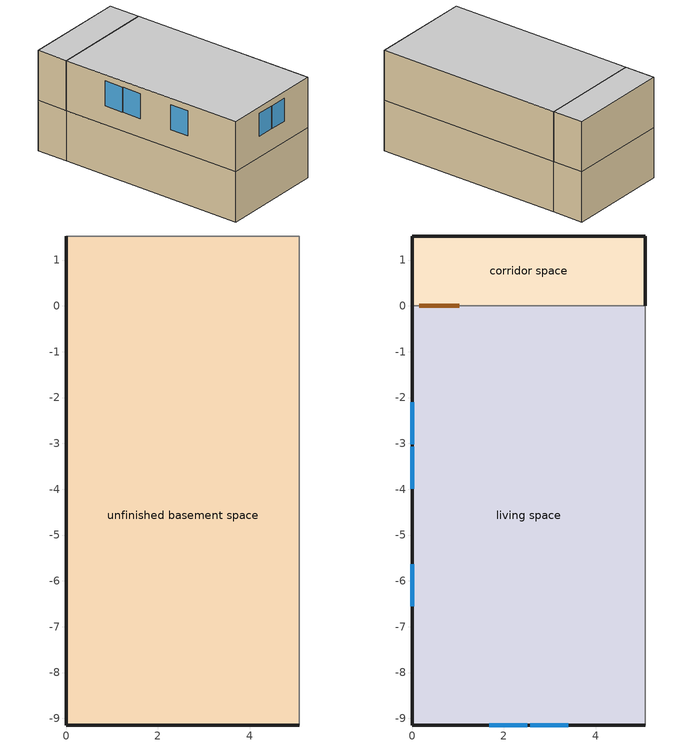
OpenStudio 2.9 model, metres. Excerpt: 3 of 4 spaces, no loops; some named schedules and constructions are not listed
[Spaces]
unfinished basement space
 floor foundation (FloorFndGrndUnfinB): 0,0 0,1.52 5.08,1.52 5.08,0 z-2.44
 floor foundation (FloorFndGrndUnfinB 1): 0,-9.14 0,0 5.08,0 5.08,-9.14 z-2.44
 wall foundation (WallFndGrndUnfinB): 0,1.52 0,0 z-2.44:0
 wall adiabatic (WallFndGrndUnfinB Reversed): 5.08,-9.14 5.08,0 5.08,1.52 0,1.52 z-2.44:0
 wall foundation (WallFndGrndUnfinB 1): 0,0 0,-9.14 5.08,-9.14 z-2.44:0
 ceiling adiabatic (SurfaceTypeRoofAdiabatic Reversed): 5.08,0 5.08,1.52 0,1.52 0,0 z0
living space
 floor to unfinished basement space (FloorUnfinBInsFin Reversed): 0,-9.14 0,0 5.08,0 5.08,-9.14 z0
 wall outside (WallExtInsFin): 0,0 0,-9.14 5.08,-9.14 z0:2.44
 wall adiabatic (WallIntFinUninsFin Reversed): 5.08,-9.14 5.08,0 0,0 z0:2.44
 window (WindowConstruction): 1.67,-9.14 2.51,-9.14 / 2.57,-9.14 3.41,-9.14 z1.02:2.13; 0,-2.1 0,-3.02 / 0,-3.08 0,-3.99 / 0,-5.64 0,-6.55 z0.91:2.13
 ceiling adiabatic (SurfaceTypeRoofAdiabatic Reversed): 5.08,-9.14 5.08,0 0,0 0,-9.14 z2.44
corridor space
 floor adiabatic (FloorUnfinUninsUnfin): 0,0 0,1.52 5.08,1.52 5.08,0 z0
 wall outside (WallExtUninsUnfin): 5.08,0 5.08,1.52 0,1.52 0,0 z0:2.44
 wall adiabatic (WallIntUnfinUninsUnfin Reversed): 0,0 5.08,0 z0:2.44
 door inside (UninsDoor): 0.15,0 1.02,0 z0:2.13
 ceiling adiabatic (SurfaceTypeRoofAdiabatic Reversed): 5.08,0 5.08,1.52 0,1.52 0,0 z2.44
[Construction]
FloorUnfinBInsFin: FloorIns, Plywood 0.75 in., Wood Floor, Floor Covering
[Schedule:Day]
res occupants schedule allday1; res occupants schedule allday2; res occupants schedule allday3; res occupants schedule allday4; res occupants schedule allday5; res occupants schedule allday6; res occupants schedule allday7; res occupants schedule allday8; res occupants schedule allday9; res occupants schedule allday10; res occupants schedule allday11; res occupants schedule allday12: 7, 0, 1, 8, 0, 0.88, 9, 0, 0.41, 16, 0, 0.24, 17, 0, 0.29, 18, 0, 0.55, 21, 0, 0.9, 24, 0, 1
Window shading schedule allday1; Window shading schedule allday2; Window shading schedule allday3; Window shading schedule allday4; Window shading schedule allday5; Window shading schedule allday9; Window shading schedule allday10; Window shading schedule allday11; Window shading schedule allday12; res shower schedule allday1; res shower schedule allday2; res shower schedule allday4; res bath schedule allday3; res bath schedule allday4; res bath schedule allday5; res bath schedule allday7; Schedule Day 9; Schedule Day 12; Schedule Day 13; Schedule Day 11; Schedule Day 16; res refrig schedule winter design; Schedule Day 17; res cw schedule allday1; res cw schedule allday4; res cw schedule allday5; res cw schedule allday6; res cw schedule allday7; Schedule Day 18; res cd electric schedule allday1; res cd electric schedule allday4; res cd electric schedule allday5; res cd electric schedule allday6; res cd electric schedule allday7; Schedule Day 19; res dw schedule allday1; res dw schedule allday2; res dw schedule allday4; res dw schedule allday5; res dw schedule allday6; res dw schedule allday7; Schedule Day 22; res range electric|false schedule winter design; Schedule Day 25; res lighting interior winter design; Schedule Day 30; res lighting exterior winter design; Schedule Day 33; res misc plug loads schedule winter design; Schedule Day 36; res extra refrig schedule winter design; Schedule Day 39; res freezer schedule winter design; Schedule Day 42; res pool heater electric schedule winter design; Schedule Day 49; res hot tub heater electric schedule winter design; Schedule Day 56; res well pump schedule winter design; Schedule Day 59; res gas fireplace schedule winter design; Schedule Day 62; res gas grill schedule winter design; Schedule Day 65; res gas lighting schedule winter design; res mv_1 dryer exhaust schedule allday1; res mv_1 dryer exhaust schedule allday4; res mv_1 dryer exhaust schedule allday5; res mv_1 dryer exhaust schedule allday6; res mv_1 dryer exhaust schedule allday7: 24, 0, 0
Window shading schedule allday6; Window shading schedule allday7; Window shading schedule allday8; res ceil fan schedule allday1; res ceil fan schedule allday2; res ceil fan schedule allday3; res ceil fan schedule allday4; res ceil fan schedule allday5; res ceil fan schedule allday6; res ceil fan schedule allday7; res ceil fan schedule allday8; res ceil fan schedule allday9; res ceil fan schedule allday10; res ceil fan schedule allday11; res ceil fan schedule allday12; res refrig schedule summer design; res range electric|false schedule summer design; res lighting interior summer design; res lighting exterior summer design; res misc plug loads schedule summer design; res extra refrig schedule summer design; res freezer schedule summer design; res pool heater electric schedule summer design; res hot tub heater electric schedule summer design; res well pump schedule summer design; res gas fireplace schedule summer design; res gas grill schedule summer design; res gas lighting schedule summer design: 24, 0, 1
res shower schedule allday3: 8, 20, 0, 8, 30, 0.131766, 8, 40, 0.065883, 8, 50, 0, 9, 0, 0.186407, 9, 10, 0.248543, 9, 20, 0.32268, 12, 0, 0, 12, 10, 0.236884, 12, 30, 0, 12, 40, 0.441954, 12, 50, 0.049106, 23, 20, 0, 23, 30, 0.0505266, 23, 40, 0.15158, 24, 0, 0
res shower schedule allday5: 5, 20, 0, 5, 30, 0.199755, 24, 0, 0
res shower schedule allday6: 11, 0, 0, 11, 10, 0.319863, 11, 20, 0.239897, 24, 0, 0
res shower schedule allday7: 8, 10, 0, 8, 20, 0.228656, 8, 30, 0.381093, 24, 0, 0
res sink schedule allday1: 1, 30, 0, 1, 40, 0.0476511, 6, 40, 0, 6, 50, 0.0337096, 8, 20, 0, 8, 30, 0.0003661, 9, 10, 0, 9, 20, 0.0311776, 9, 30, 0.0221782, 10, 40, 0, 10, 50, 0.0367602, 11, 0, 0, 11, 10, 0.0208054, 11, 20, 0, 11, 30, 0.0099756, 13, 30, 0, 13, 40, 0.0495424, 13, 50, 0.0564063, 14, 30, 0, 14, 40, 0.0657414, 16, 50, 0, 17, 0, 0.0061318, 17, 30, 0, 17, 40, 0.06144, 18, 20, 0, 18, 30, 0.0080537, 18, 50, 0, 19, 0, 0.0300488, 19, 20, 0, 19, 30, 6.1e-005, 22, 20, 0, 22, 30, 0.0366992, 24, 0, 0
res sink schedule allday2: 5, 10, 0, 5, 20, 0.0318793, 7, 20, 0, 7, 30, 0.0044844, 11, 20, 0, 11, 30, 0.0748627, 12, 50, 0, 13, 0, 0.0246797, 13, 10, 0.125015, 13, 20, 0.0510372, 13, 30, 0.0208664, 13, 40, 0.0005796, 14, 0, 0, 14, 10, 0.0003661, 16, 0, 0, 16, 10, 0.0012813, 19, 0, 0, 19, 10, 0.132825, 20, 10, 0, 20, 20, 0.0290116, 20, 30, 0.0003356, 20, 40, 0.0230933, 23, 10, 0, 23, 20, 0.0272727, 24, 0, 0
res sink schedule allday3: 5, 0, 0, 5, 10, 0.0006101, 6, 30, 0, 6, 40, 0.0226053, 7, 50, 0, 8, 0, 0.0465527, 9, 30, 0, 9, 40, 0.0046065, 9, 50, 0.0858754, 10, 0, 0.0003966, 11, 0, 0, 11, 10, 0.0032642, 11, 50, 0, 12, 0, 0.0367602, 12, 10, 0.0551251, 12, 20, 0.0352654, 12, 30, 0.0314216, 13, 30, 0, 13, 40, 0.0048505, 15, 20, 0, 15, 30, 0.0003356, 17, 20, 0, 17, 30, 0.0002746, 18, 0, 0, 18, 10, 0.219524, 18, 20, 0.183923, 18, 30, 0.0320012, 18, 40, 0.0183343, 18, 50, 0.0424649, 19, 20, 0, 19, 40, 0.0531727, 20, 30, 0, 20, 40, 0.0738866, 21, 10, 0, 21, 20, 0.0282794, 21, 30, 0.0004271, 21, 40, 0.0210494, 21, 50, 0.0057047, 22, 50, 0, 23, 0, 0.0345638, 23, 10, 0.0345943, 24, 0, 0
res sink schedule allday4: 6, 50, 0, 7, 0, 0.0179378, 7, 10, 0.0665955, 7, 30, 0, 7, 40, 0.0016168, 9, 40, 0, 9, 50, 0.0136058, 10, 40, 0, 10, 50, 0.0422514, 11, 30, 0, 11, 40, 0.0221171, 12, 0, 0, 12, 10, 0.0117145, 12, 50, 0, 13, 0, 0.0374314, 17, 0, 0, 17, 10, 0.0005186, 19, 50, 0, 20, 0, 0.0005186, 20, 40, 0, 20, 50, 0.0699207, 21, 0, 0.12108, 21, 50, 0, 22, 0, 0.0106772, 24, 0, 0
res sink schedule allday5: 1, 50, 0, 2, 0, 9.15e-05, 2, 10, 0.0373093, 6, 40, 0, 6, 50, 0.0335876, 7, 0, 0.016748, 7, 20, 0, 7, 30, 0.0231544, 7, 40, 0, 7, 50, 0.019036, 8, 0, 0.0181513, 8, 20, 0, 8, 30, 0.0018914, 9, 30, 0, 9, 40, 0.0372178, 10, 50, 0, 11, 0, 0.0164429, 11, 10, 0.251251, 12, 50, 0, 13, 0, 0.0066199, 18, 10, 0, 18, 20, 0.0514643, 18, 30, 0, 18, 40, 0.0169005, 19, 20, 0, 19, 30, 0.004759, 20, 10, 0, 20, 20, 0.110159, 20, 30, 0.0104942, 20, 40, 0.0083282, 21, 50, 0, 22, 0, 0.0130262, 22, 40, 0, 22, 50, 0.0569859, 24, 0, 0
res sink schedule allday6: 0, 50, 0, 1, 0, 0.0822758, 3, 30, 0, 3, 40, 0.0518914, 6, 40, 0, 6, 50, 0.0120195, 7, 0, 0, 7, 10, 0.14942, 7, 50, 0, 8, 0, 0.0208664, 8, 30, 0, 8, 40, 0.0147346, 9, 20, 0, 9, 30, 0.023795, 10, 0, 0, 10, 10, 0.0460952, 10, 30, 0, 10, 40, 0.0009152, 11, 40, 0, 11, 50, 0.0084808, 12, 0, 0.291, 12, 10, 0.0250763, 12, 20, 0.112508, 13, 30, 0, 13, 40, 0.0155278, 14, 20, 0, 14, 30, 0.0018914, 18, 10, 0, 18, 20, 0.0852653, 19, 10, 0, 19, 20, 0.0352349, 19, 30, 0.0033862, 20, 30, 0, 20, 40, 0.0339231, 20, 50, 0.0015253, 21, 10, 0, 21, 20, 0.0232764, 21, 30, 0.0034472, 22, 0, 0, 22, 10, 0.0009152, 22, 20, 0, 22, 30, 0.0194936, 24, 0, 0
res sink schedule allday7: 0, 30, 0, 0, 40, 0.0030506, 5, 50, 0, 6, 0, 0.0009762, 7, 0, 0, 7, 10, 0.0840757, 7, 20, 0.0305065, 9, 10, 0, 9, 20, 0.0085723, 9, 30, 0.0056437, 10, 10, 0, 10, 20, 0.0032032, 10, 40, 0, 10, 50, 0.0055827, 11, 0, 0.0295302, 11, 10, 0.0412142, 11, 50, 0, 12, 0, 0.0284625, 12, 40, 0, 12, 50, 0.18676, 13, 10, 0, 13, 20, 0.0088774, 14, 10, 0, 14, 20, 0.0070164, 14, 30, 0.11449, 15, 30, 0, 15, 40, 0.0032032, 16, 0, 0, 16, 10, 0.0102501, 16, 20, 0.0395058, 16, 30, 0, 16, 40, 0.0418853, 17, 10, 0, 17, 20, 0.011684, 17, 50, 0, 18, 0, 0.0469799, 18, 20, 0, 18, 30, 0.121995, 18, 40, 0, 18, 50, 0.0011897, 19, 30, 0, 19, 40, 0.0780658, 20, 10, 0, 20, 20, 0.236943, 20, 30, 0.0702868, 24, 0, 0
res bath schedule allday1: 7, 10, 0, 7, 20, 0.263792, 24, 0, 0
res bath schedule allday2: 12, 40, 0, 12, 50, 0.266657, 16, 0, 0, 16, 10, 0.428611, 24, 0, 0
res bath schedule allday6: 10, 50, 0, 11, 10, 0.0907815, 24, 0, 0
res hot water distribution schedule allday1; res hot water distribution schedule allday2; res hot water distribution schedule allday3; res hot water distribution schedule allday4; res hot water distribution schedule allday5; res hot water distribution schedule allday6; res hot water distribution schedule allday7; res hot water distribution schedule allday8; res hot water distribution schedule allday9; res hot water distribution schedule allday10; res hot water distribution schedule allday11; res hot water distribution schedule allday12: 1, 0, 0.078424, 2, 0, 0.0392749, 4, 0, 0.00981873, 5, 0, 0.0392749, 6, 0, 0.274547, 7, 0, 0.941213, 8, 0, 1, 9, 0, 0.960725, 10, 0, 0.843152, 11, 0, 0.764728, 12, 0, 0.60788, 13, 0, 0.529456, 15, 0, 0.470544, 16, 0, 0.411757, 17, 0, 0.548968, 18, 0, 0.725453, 19, 0, 0.86279, 20, 0, 0.823515, 21, 0, 0.745091, 22, 0, 0.60788, 23, 0, 0.529456, 24, 0, 0.294058
res heating setpoint allday1; res heating setpoint allday2; res heating setpoint allday3; res heating setpoint allday4; res heating setpoint allday5; res heating setpoint allday6; res heating setpoint allday7; res heating setpoint allday8; res heating setpoint allday9; res heating setpoint allday10; res heating setpoint allday11; res heating setpoint allday12: 24, 0, 18.3333
res heating setpoint winter design; res cooling setpoint winter design: 24, 0, 21.1111
res heating setpoint summer design; res cooling setpoint summer design: 24, 0, 23.8889
res cooling setpoint allday1; res cooling setpoint allday2; res cooling setpoint allday3; res cooling setpoint allday4; res cooling setpoint allday5; res cooling setpoint allday6; res cooling setpoint allday7; res cooling setpoint allday8; res cooling setpoint allday9; res cooling setpoint allday10; res cooling setpoint allday11; res cooling setpoint allday12: 1, 0, 22.2222, 2, 0, 22.2222, 3, 0, 22.2222, 4, 0, 22.2222, 5, 0, 22.2222, 6, 0, 22.2222, 7, 0, 22.2222, 8, 0, 22.2222, 9, 0, 22.2222, 10, 0, 22.2222, 11, 0, 22.2222, 12, 0, 22.2222, 13, 0, 22.2222, 14, 0, 22.2222, 15, 0, 22.2222, 16, 0, 22.2222, 17, 0, 22.2222, 18, 0, 22.2222, 19, 0, 22.2222, 20, 0, 22.2222, 21, 0, 22.2222, 22, 0, 22.2222, 23, 0, 22.2222, 24, 0, 22.2222
res ceil fan benchmark|living space schedule allday1; res ceil fan benchmark|living space schedule allday12; res misc plug loads schedule allday1; res misc plug loads schedule allday12: 1, 0, 0.559347, 3, 0, 0.517396, 4, 0, 0.503412, 5, 0, 0.461461, 6, 0, 0.503412, 7, 0, 0.601298, 8, 0, 0.657232, 9, 0, 0.475445, 10, 0, 0.321624, 11, 0, 0.335608, 12, 0, 0.349592, 13, 0, 0.335608, 14, 0, 0.391543, 15, 0, 0.433494, 16, 0, 0.447477, 17, 0, 0.545363, 18, 0, 0.741134, 19, 0, 0.880971, 20, 0, 0.936905, 21, 0, 0.99284, 22, 0, 0.964873, 23, 0, 0.825036, 24, 0, 0.699183
res ceil fan benchmark|living space schedule allday2; res misc plug loads schedule allday2: 1, 0, 0.56338, 3, 0, 0.521127, 4, 0, 0.507042, 5, 0, 0.464789, 6, 0, 0.507042, 7, 0, 0.605634, 8, 0, 0.661972, 9, 0, 0.478873, 10, 0, 0.323944, 11, 0, 0.338028, 12, 0, 0.352113, 13, 0, 0.338028, 14, 0, 0.394366, 15, 0, 0.43662, 16, 0, 0.450704, 17, 0, 0.549296, 18, 0, 0.746479, 19, 0, 0.887324, 20, 0, 0.943662, 21, 0, 1, 22, 0, 0.971831, 23, 0, 0.830986, 24, 0, 0.704225
res ceil fan benchmark|living space schedule allday3; res ceil fan benchmark|living space schedule allday5; res misc plug loads schedule allday3; res misc plug loads schedule allday5: 1, 0, 0.445057, 3, 0, 0.411678, 4, 0, 0.400551, 5, 0, 0.367172, 6, 0, 0.400551, 7, 0, 0.478436, 8, 0, 0.522942, 9, 0, 0.378298, 10, 0, 0.255908, 11, 0, 0.267034, 12, 0, 0.278161, 13, 0, 0.267034, 14, 0, 0.31154, 15, 0, 0.344919, 16, 0, 0.356046, 17, 0, 0.433931, 18, 0, 0.5897, 19, 0, 0.700965, 20, 0, 0.74547, 21, 0, 0.789976, 22, 0, 0.767723, 23, 0, 0.656459, 24, 0, 0.556321
res ceil fan benchmark|living space schedule allday4; res misc plug loads schedule allday4: 1, 0, 0.443264, 3, 0, 0.410019, 4, 0, 0.398938, 5, 0, 0.365693, 6, 0, 0.398938, 7, 0, 0.476509, 8, 0, 0.520835, 9, 0, 0.376775, 10, 0, 0.254877, 11, 0, 0.265959, 12, 0, 0.27704, 13, 0, 0.265959, 14, 0, 0.310285, 15, 0, 0.34353, 16, 0, 0.354611, 17, 0, 0.432183, 18, 0, 0.587325, 19, 0, 0.698141, 20, 0, 0.742468, 21, 0, 0.786794, 22, 0, 0.764631, 23, 0, 0.653815, 24, 0, 0.55408
res ceil fan benchmark|living space schedule allday6; res ceil fan benchmark|living space schedule allday9; res misc plug loads schedule allday6; res misc plug loads schedule allday9: 1, 0, 0.370657, 3, 0, 0.342857, 4, 0, 0.333591, 5, 0, 0.305792, 6, 0, 0.333591, 7, 0, 0.398456, 8, 0, 0.435522, 9, 0, 0.315058, 10, 0, 0.213128, 11, 0, 0.222394, 12, 0, 0.23166, 13, 0, 0.222394, 14, 0, 0.25946, 15, 0, 0.287259, 16, 0, 0.296525, 17, 0, 0.36139, 18, 0, 0.49112, 19, 0, 0.583784, 20, 0, 0.62085, 21, 0, 0.657916, 22, 0, 0.639383, 23, 0, 0.546719, 24, 0, 0.463321
res ceil fan benchmark|living space schedule allday7; res ceil fan benchmark|living space schedule allday8; res misc plug loads schedule allday7; res misc plug loads schedule allday8: 1, 0, 0.367968, 3, 0, 0.34037, 4, 0, 0.331171, 5, 0, 0.303573, 6, 0, 0.331171, 7, 0, 0.395565, 8, 0, 0.432362, 9, 0, 0.312772, 10, 0, 0.211581, 11, 0, 0.220781, 12, 0, 0.22998, 13, 0, 0.220781, 14, 0, 0.257577, 15, 0, 0.285175, 16, 0, 0.294374, 17, 0, 0.358768, 18, 0, 0.487557, 19, 0, 0.579549, 20, 0, 0.616346, 21, 0, 0.653142, 22, 0, 0.634744, 23, 0, 0.542752, 24, 0, 0.459959
res ceil fan benchmark|living space schedule allday10; res misc plug loads schedule allday10: 1, 0, 0.443712, 3, 0, 0.410434, 4, 0, 0.399341, 5, 0, 0.366063, 6, 0, 0.399341, 7, 0, 0.476991, 8, 0, 0.521362, 9, 0, 0.377156, 10, 0, 0.255135, 11, 0, 0.266227, 12, 0, 0.27732, 13, 0, 0.266227, 14, 0, 0.310599, 15, 0, 0.343877, 16, 0, 0.35497, 17, 0, 0.43262, 18, 0, 0.587919, 19, 0, 0.698847, 20, 0, 0.743218, 21, 0, 0.787589, 22, 0, 0.765404, 23, 0, 0.654476, 24, 0, 0.55464
res ceil fan benchmark|living space schedule allday11; res misc plug loads schedule allday11: 1, 0, 0.442368, 3, 0, 0.40919, 4, 0, 0.398131, 5, 0, 0.364953, 6, 0, 0.398131, 7, 0, 0.475545, 8, 0, 0.519782, 9, 0, 0.376013, 10, 0, 0.254361, 11, 0, 0.265421, 12, 0, 0.27648, 13, 0, 0.265421, 14, 0, 0.309657, 15, 0, 0.342835, 16, 0, 0.353894, 17, 0, 0.431309, 18, 0, 0.586137, 19, 0, 0.696729, 20, 0, 0.740966, 21, 0, 0.785203, 22, 0, 0.763084, 23, 0, 0.652493, 24, 0, 0.55296
res refrig schedule allday1; res refrig schedule allday12; res extra refrig schedule allday1; res extra refrig schedule allday12; res freezer schedule allday1; res freezer schedule allday12: 1, 0, 0.610949, 2, 0, 0.595675, 3, 0, 0.580401, 4, 0, 0.565128, 6, 0, 0.549854, 7, 0, 0.580401, 8, 0, 0.610949, 10, 0, 0.626223, 12, 0, 0.610949, 15, 0, 0.641496, 16, 0, 0.626223, 17, 0, 0.672044, 18, 0, 0.733139, 19, 0, 0.763686, 20, 0, 0.733139, 21, 0, 0.717865, 22, 0, 0.702591, 23, 0, 0.672044, 24, 0, 0.626223
res refrig schedule allday2; res extra refrig schedule allday2; res freezer schedule allday2: 1, 0, 0.609489, 2, 0, 0.594252, 3, 0, 0.579015, 4, 0, 0.563777, 6, 0, 0.54854, 7, 0, 0.579015, 8, 0, 0.609489, 10, 0, 0.624726, 12, 0, 0.609489, 15, 0, 0.639964, 16, 0, 0.624726, 17, 0, 0.670438, 18, 0, 0.731387, 19, 0, 0.761861, 20, 0, 0.731387, 21, 0, 0.71615, 22, 0, 0.700912, 23, 0, 0.670438, 24, 0, 0.624726
res refrig schedule allday3; res refrig schedule allday4; res refrig schedule allday5; res extra refrig schedule allday3; res extra refrig schedule allday4; res extra refrig schedule allday5; res freezer schedule allday3; res freezer schedule allday4; res freezer schedule allday5: 1, 0, 0.791241, 2, 0, 0.77146, 3, 0, 0.751679, 4, 0, 0.731898, 6, 0, 0.712117, 7, 0, 0.751679, 8, 0, 0.791241, 10, 0, 0.811022, 12, 0, 0.791241, 15, 0, 0.830803, 16, 0, 0.811022, 17, 0, 0.870365, 18, 0, 0.949489, 19, 0, 0.989051, 20, 0, 0.949489, 21, 0, 0.929708, 22, 0, 0.909927, 23, 0, 0.870365, 24, 0, 0.811022
res refrig schedule allday6; res refrig schedule allday7; res refrig schedule allday8; res refrig schedule allday9; res extra refrig schedule allday6; res extra refrig schedule allday7; res extra refrig schedule allday8; res extra refrig schedule allday9; res freezer schedule allday6; res freezer schedule allday7; res freezer schedule allday8; res freezer schedule allday9: 1, 0, 0.8, 2, 0, 0.78, 3, 0, 0.76, 4, 0, 0.74, 6, 0, 0.72, 7, 0, 0.76, 8, 0, 0.8, 10, 0, 0.82, 12, 0, 0.8, 15, 0, 0.84, 16, 0, 0.82, 17, 0, 0.88, 18, 0, 0.96, 19, 0, 1, 20, 0, 0.96, 21, 0, 0.94, 22, 0, 0.92, 23, 0, 0.88, 24, 0, 0.82
res refrig schedule allday10; res extra refrig schedule allday10; res freezer schedule allday10: 1, 0, 0.679562, 2, 0, 0.662573, 3, 0, 0.645584, 4, 0, 0.628595, 6, 0, 0.611606, 7, 0, 0.645584, 8, 0, 0.679562, 10, 0, 0.696551, 12, 0, 0.679562, 15, 0, 0.71354, 16, 0, 0.696551, 17, 0, 0.747518, 18, 0, 0.815474, 19, 0, 0.849453, 20, 0, 0.815474, 21, 0, 0.798485, 22, 0, 0.781496, 23, 0, 0.747518, 24, 0, 0.696551
res refrig schedule allday11; res extra refrig schedule allday11; res freezer schedule allday11: 1, 0, 0.675182, 2, 0, 0.658303, 3, 0, 0.641423, 4, 0, 0.624544, 6, 0, 0.607664, 7, 0, 0.641423, 8, 0, 0.675182, 10, 0, 0.692062, 12, 0, 0.675182, 15, 0, 0.708942, 16, 0, 0.692062, 17, 0, 0.742701, 18, 0, 0.810219, 19, 0, 0.843978, 20, 0, 0.810219, 21, 0, 0.793339, 22, 0, 0.77646, 23, 0, 0.742701, 24, 0, 0.692062
res cw schedule allday2: 12, 20, 0, 12, 30, 0.0107739, 24, 0, 0
res cw schedule allday3: 7, 0, 0, 7, 10, 0.046191, 7, 20, 0.0645226, 11, 0, 0, 11, 10, 0.0014271, 12, 0, 0, 12, 10, 0.0816281, 13, 10, 0, 13, 20, 0.099397, 18, 0, 0, 18, 10, 0.0846633, 24, 0, 0
res cd electric schedule allday2: 13, 20, 0, 13, 30, 0.0107739, 24, 0, 0
res cd electric schedule allday3: 8, 0, 0, 8, 10, 0.046191, 8, 20, 0.0645226, 12, 0, 0, 12, 10, 0.0014271, 13, 0, 0, 13, 10, 0.0816281, 14, 10, 0, 14, 20, 0.099397, 19, 0, 0, 19, 10, 0.0846633, 24, 0, 0
res dw schedule allday3: 6, 30, 0, 6, 40, 0.120115, 6, 50, 0.0652033, 7, 0, 0.0624325, 7, 10, 0, 7, 20, 0.0580425, 24, 0, 0
res range electric|false schedule allday1; res range electric|false schedule allday2; res range electric|false schedule allday12: 2, 0, 0.0466667, 4, 0, 0.0266667, 5, 0, 0.0466667, 6, 0, 0.0733333, 7, 0, 0.166667, 8, 0, 0.28, 9, 0, 0.306667, 10, 0, 0.32, 11, 0, 0.28, 12, 0, 0.333333, 13, 0, 0.38, 14, 0, 0.306667, 15, 0, 0.38, 16, 0, 0.293333, 17, 0, 0.613333, 18, 0, 1, 19, 0, 0.78, 20, 0, 0.4, 21, 0, 0.233333, 22, 0, 0.166667, 23, 0, 0.106667, 24, 0, 0.0733333
res range electric|false schedule allday3; res range electric|false schedule allday5: 2, 0, 0.0421574, 4, 0, 0.0240899, 5, 0, 0.0421574, 6, 0, 0.0662473, 7, 0, 0.150562, 8, 0, 0.252944, 9, 0, 0.277034, 10, 0, 0.289079, 11, 0, 0.252944, 12, 0, 0.301124, 13, 0, 0.343282, 14, 0, 0.277034, 15, 0, 0.343282, 16, 0, 0.264989, 17, 0, 0.554069, 18, 0, 0.903373, 19, 0, 0.704631, 20, 0, 0.361349, 21, 0, 0.210787, 22, 0, 0.150562, 23, 0, 0.0963598, 24, 0, 0.0662473
res range electric|false schedule allday4: 2, 0, 0.0419872, 4, 0, 0.0239927, 5, 0, 0.0419872, 6, 0, 0.0659799, 7, 0, 0.149954, 8, 0, 0.251923, 9, 0, 0.275916, 10, 0, 0.287912, 11, 0, 0.251923, 12, 0, 0.299909, 13, 0, 0.341896, 14, 0, 0.275916, 15, 0, 0.341896, 16, 0, 0.26392, 17, 0, 0.551832, 18, 0, 0.899727, 19, 0, 0.701787, 20, 0, 0.359891, 21, 0, 0.209936, 22, 0, 0.149954, 23, 0, 0.0959708, 24, 0, 0.0659799
res range electric|false schedule allday6; res range electric|false schedule allday9: 2, 0, 0.0378608, 4, 0, 0.0216348, 5, 0, 0.0378608, 6, 0, 0.0594956, 7, 0, 0.135217, 8, 0, 0.227165, 9, 0, 0.2488, 10, 0, 0.259617, 11, 0, 0.227165, 12, 0, 0.270435, 13, 0, 0.308295, 14, 0, 0.2488, 15, 0, 0.308295, 16, 0, 0.237982, 17, 0, 0.4976, 18, 0, 0.811304, 19, 0, 0.632817, 20, 0, 0.324521, 21, 0, 0.189304, 22, 0, 0.135217, 23, 0, 0.086539, 24, 0, 0.0594956
res range electric|false schedule allday7; res range electric|false schedule allday8: 2, 0, 0.0381161, 4, 0, 0.0217806, 5, 0, 0.0381161, 6, 0, 0.0598967, 7, 0, 0.136129, 8, 0, 0.228696, 9, 0, 0.250477, 10, 0, 0.261367, 11, 0, 0.228696, 12, 0, 0.272258, 13, 0, 0.310374, 14, 0, 0.250477, 15, 0, 0.310374, 16, 0, 0.239587, 17, 0, 0.500954, 18, 0, 0.816773, 19, 0, 0.637083, 20, 0, 0.326709, 21, 0, 0.19058, 22, 0, 0.136129, 23, 0, 0.0871225, 24, 0, 0.0598967
res range electric|false schedule allday10; res range electric|false schedule allday11: 2, 0, 0.0461562, 4, 0, 0.026375, 5, 0, 0.0461562, 6, 0, 0.0725311, 7, 0, 0.164844, 8, 0, 0.276937, 9, 0, 0.303312, 10, 0, 0.3165, 11, 0, 0.276937, 12, 0, 0.329687, 13, 0, 0.375843, 14, 0, 0.303312, 15, 0, 0.375843, 16, 0, 0.290125, 17, 0, 0.606624, 18, 0, 0.989061, 19, 0, 0.771468, 20, 0, 0.395624, 21, 0, 0.230781, 22, 0, 0.164844, 23, 0, 0.1055, 24, 0, 0.0725311
res lighting interior allday1; res lighting exterior allday1: 1, 0, 0.123492, 2, 0, 0.0740949, 4, 0, 0.0493966, 5, 0, 0.0549179, 6, 0, 0.150688, 7, 0, 0.353775, 8, 0, 0.447693, 9, 0, 0.475771, 10, 0, 0.48906, 11, 0, 0.475763, 12, 0, 0.45734, 13, 0, 0.444042, 14, 0, 0.44013, 15, 0, 0.45042, 16, 0, 0.506727, 17, 0, 0.639918, 18, 0, 0.845641, 19, 0, 0.998398, 20, 0, 0.96173, 21, 0, 0.770836, 22, 0, 0.582276, 23, 0, 0.509461, 24, 0, 0.248703
res lighting interior allday2; res lighting exterior allday2: 1, 0, 0.123492, 2, 0, 0.0740949, 4, 0, 0.0493966, 5, 0, 0.0546354, 6, 0, 0.14928, 7, 0, 0.350468, 8, 0, 0.443508, 9, 0, 0.469041, 10, 0, 0.479922, 11, 0, 0.46675, 12, 0, 0.448499, 13, 0, 0.435326, 14, 0, 0.43145, 15, 0, 0.434977, 16, 0, 0.459175, 17, 0, 0.53221, 18, 0, 0.685271, 19, 0, 0.877466, 20, 0, 0.978905, 21, 0, 0.900968, 22, 0, 0.712749, 23, 0, 0.623508, 24, 0, 0.248703
res lighting interior allday3; res lighting exterior allday3: 1, 0, 0.123492, 2, 0, 0.0740949, 4, 0, 0.0493966, 5, 0, 0.0538637, 6, 0, 0.145432, 7, 0, 0.341434, 8, 0, 0.432075, 9, 0, 0.450874, 10, 0, 0.455398, 11, 0, 0.442565, 12, 0, 0.424785, 13, 0, 0.411951, 14, 0, 0.408175, 15, 0, 0.409183, 16, 0, 0.418876, 17, 0, 0.454202, 18, 0, 0.547443, 19, 0, 0.709749, 20, 0, 0.877017, 21, 0, 0.931881, 22, 0, 0.828547, 23, 0, 0.511242, 24, 0, 0.248703
res lighting interior allday4; res lighting exterior allday4: 1, 0, 0.123492, 2, 0, 0.0740949, 4, 0, 0.0493966, 5, 0, 0.0528096, 6, 0, 0.140175, 7, 0, 0.329093, 8, 0, 0.416458, 9, 0, 0.426577, 10, 0, 0.422937, 11, 0, 0.410568, 12, 0, 0.39343, 13, 0, 0.38106, 14, 0, 0.377421, 15, 0, 0.377127, 16, 0, 0.377807, 17, 0, 0.381751, 18, 0, 0.398804, 19, 0, 0.451433, 20, 0, 0.564825, 21, 0, 0.727026, 22, 0, 0.858685, 23, 0, 0.605731, 24, 0, 0.248703
res lighting interior allday5; res lighting exterior allday5: 1, 0, 0.123492, 2, 0, 0.0740949, 4, 0, 0.0493966, 5, 0, 0.0517554, 6, 0, 0.134919, 7, 0, 0.316752, 8, 0, 0.400841, 9, 0, 0.40288, 10, 0, 0.391676, 11, 0, 0.37977, 12, 0, 0.363275, 13, 0, 0.35137, 14, 0, 0.347866, 15, 0, 0.347549, 16, 0, 0.347853, 17, 0, 0.34969, 18, 0, 0.358202, 19, 0, 0.387338, 20, 0, 0.45994, 21, 0, 0.587982, 22, 0, 0.737234, 23, 0, 0.573028, 24, 0, 0.248703
res lighting interior allday6; res lighting exterior allday6: 1, 0, 0.123492, 2, 0, 0.0740949, 4, 0, 0.0493966, 5, 0, 0.0509837, 6, 0, 0.131071, 7, 0, 0.307717, 8, 0, 0.389408, 9, 0, 0.385913, 10, 0, 0.369552, 11, 0, 0.357986, 12, 0, 0.341961, 13, 0, 0.330395, 14, 0, 0.326992, 15, 0, 0.326678, 16, 0, 0.326904, 17, 0, 0.328199, 18, 0, 0.334087, 19, 0, 0.354418, 20, 0, 0.407194, 21, 0, 0.508106, 22, 0, 0.644173, 23, 0, 0.533258, 24, 0, 0.248703
res lighting interior allday7; res lighting exterior allday7: 1, 0, 0.123492, 2, 0, 0.0740949, 4, 0, 0.0493966, 5, 0, 0.0507012, 6, 0, 0.129662, 7, 0, 0.304411, 8, 0, 0.385224, 9, 0, 0.379783, 10, 0, 0.361615, 11, 0, 0.350173, 12, 0, 0.334321, 13, 0, 0.322879, 14, 0, 0.319512, 15, 0, 0.319205, 16, 0, 0.319456, 17, 0, 0.320872, 18, 0, 0.327215, 19, 0, 0.34879, 20, 0, 0.403905, 21, 0, 0.507456, 22, 0, 0.644147, 23, 0, 0.532234, 24, 0, 0.248703
res lighting interior allday8; res lighting exterior allday8: 1, 0, 0.123492, 2, 0, 0.0740949, 4, 0, 0.0493966, 5, 0, 0.0509837, 6, 0, 0.131071, 7, 0, 0.307717, 8, 0, 0.389408, 9, 0, 0.385913, 10, 0, 0.369552, 11, 0, 0.357986, 12, 0, 0.341961, 13, 0, 0.330395, 14, 0, 0.326992, 15, 0, 0.326702, 16, 0, 0.327164, 17, 0, 0.329773, 18, 0, 0.341119, 19, 0, 0.377474, 20, 0, 0.461908, 21, 0, 0.599379, 22, 0, 0.743336, 23, 0, 0.568088, 24, 0, 0.248703
res lighting interior allday9; res lighting exterior allday9: 1, 0, 0.123492, 2, 0, 0.0740949, 4, 0, 0.0493966, 5, 0, 0.0517554, 6, 0, 0.134919, 7, 0, 0.316752, 8, 0, 0.400841, 9, 0, 0.40288, 10, 0, 0.391676, 11, 0, 0.37977, 12, 0, 0.363275, 13, 0, 0.35137, 14, 0, 0.347866, 15, 0, 0.347722, 16, 0, 0.349492, 17, 0, 0.358137, 18, 0, 0.389696, 19, 0, 0.471159, 20, 0, 0.615076, 21, 0, 0.775002, 22, 0, 0.851848, 23, 0, 0.573655, 24, 0, 0.248703
res lighting interior allday10; res lighting exterior allday10: 1, 0, 0.123492, 2, 0, 0.0740949, 4, 0, 0.0493966, 5, 0, 0.0528096, 6, 0, 0.140175, 7, 0, 0.329093, 8, 0, 0.416458, 9, 0, 0.426577, 10, 0, 0.422937, 11, 0, 0.410568, 12, 0, 0.39343, 13, 0, 0.38106, 14, 0, 0.377421, 15, 0, 0.378063, 16, 0, 0.385493, 17, 0, 0.41441, 18, 0, 0.495868, 19, 0, 0.648587, 20, 0, 0.823018, 21, 0, 0.903503, 22, 0, 0.823752, 23, 0, 0.511502, 24, 0, 0.248703
res lighting interior allday11; res lighting exterior allday11: 1, 0, 0.123492, 2, 0, 0.0740949, 4, 0, 0.0493966, 5, 0, 0.0538637, 6, 0, 0.145432, 7, 0, 0.341434, 8, 0, 0.432075, 9, 0, 0.450874, 10, 0, 0.455398, 11, 0, 0.442565, 12, 0, 0.424785, 13, 0, 0.411951, 14, 0, 0.408175, 15, 0, 0.423818, 16, 0, 0.495946, 17, 0, 0.639286, 18, 0, 0.832549, 19, 0, 0.952456, 20, 0, 0.89593, 21, 0, 0.713542, 22, 0, 0.541615, 23, 0, 0.476027, 24, 0, 0.248703
res lighting interior allday12; res lighting exterior allday12: 1, 0, 0.123492, 2, 0, 0.0740949, 4, 0, 0.0493966, 5, 0, 0.0546354, 6, 0, 0.14928, 7, 0, 0.350468, 8, 0, 0.443508, 9, 0, 0.469041, 10, 0, 0.479922, 11, 0, 0.46675, 12, 0, 0.448499, 13, 0, 0.435326, 14, 0, 0.43145, 15, 0, 0.451738, 16, 0, 0.54367, 17, 0, 0.715755, 18, 0, 0.919534, 19, 0, 1, 20, 0, 0.880929, 21, 0, 0.672524, 22, 0, 0.519012, 23, 0, 0.467855, 24, 0, 0.248703
res pool heater electric schedule allday1; res pool heater electric schedule allday3; res pool heater electric schedule allday5; res pool heater electric schedule allday10; res pool heater electric schedule allday12: 3, 0, 0.0187551, 4, 0, 0.0250068, 5, 0, 0.0500136, 6, 0, 0.0937755, 7, 0, 0.162544, 8, 0, 0.275075, 9, 0, 0.525143, 10, 0, 0.756455, 11, 0, 0.793966, 12, 0, 0.756455, 13, 0, 0.750204, 14, 0, 0.562653, 15, 0, 0.468877, 16, 0, 0.381354, 17, 0, 0.231313, 18, 0, 0.143789, 19, 0, 0.0812721, 20, 0, 0.0500136, 21, 0, 0.0250068, 24, 0, 0.0187551
res pool heater electric schedule allday2: 3, 0, 0.0188976, 4, 0, 0.0251969, 5, 0, 0.0503937, 6, 0, 0.0944882, 7, 0, 0.16378, 8, 0, 0.277165, 9, 0, 0.529134, 10, 0, 0.762205, 11, 0, 0.8, 12, 0, 0.762205, 13, 0, 0.755906, 14, 0, 0.566929, 15, 0, 0.472441, 16, 0, 0.384252, 17, 0, 0.233071, 18, 0, 0.144882, 19, 0, 0.0818898, 20, 0, 0.0503937, 21, 0, 0.0251969, 24, 0, 0.0188976
res pool heater electric schedule allday4; res pool heater electric schedule allday11: 3, 0, 0.0186329, 4, 0, 0.0248439, 5, 0, 0.0496878, 6, 0, 0.0931645, 7, 0, 0.161485, 8, 0, 0.273283, 9, 0, 0.521721, 10, 0, 0.751527, 11, 0, 0.788793, 12, 0, 0.751527, 13, 0, 0.745316, 14, 0, 0.558987, 15, 0, 0.465823, 16, 0, 0.378869, 17, 0, 0.229806, 18, 0, 0.142852, 19, 0, 0.0807426, 20, 0, 0.0496878, 21, 0, 0.0248439, 24, 0, 0.0186329
res pool heater electric schedule allday6; res pool heater electric schedule allday9: 3, 0, 0.023622, 4, 0, 0.0314961, 5, 0, 0.0629921, 6, 0, 0.11811, 7, 0, 0.204724, 8, 0, 0.346457, 9, 0, 0.661417, 10, 0, 0.952756, 11, 0, 1, 12, 0, 0.952756, 13, 0, 0.944882, 14, 0, 0.708661, 15, 0, 0.590551, 16, 0, 0.480315, 17, 0, 0.291339, 18, 0, 0.181102, 19, 0, 0.102362, 20, 0, 0.0629921, 21, 0, 0.0314961, 24, 0, 0.023622
res pool heater electric schedule allday7; res pool heater electric schedule allday8: 3, 0, 0.0235813, 4, 0, 0.0314418, 5, 0, 0.0628835, 6, 0, 0.117907, 7, 0, 0.204371, 8, 0, 0.345859, 9, 0, 0.660277, 10, 0, 0.951113, 11, 0, 0.998276, 12, 0, 0.951113, 13, 0, 0.943253, 14, 0, 0.70744, 15, 0, 0.589533, 16, 0, 0.479487, 17, 0, 0.290836, 18, 0, 0.18079, 19, 0, 0.102186, 20, 0, 0.0628835, 21, 0, 0.0314418, 24, 0, 0.0235813
res hot tub heater electric schedule allday1; res hot tub heater electric schedule allday3; res hot tub heater electric schedule allday5; res hot tub heater electric schedule allday10; res hot tub heater electric schedule allday12: 1, 0, 0.151232, 2, 0, 0.182738, 3, 0, 0.151232, 4, 0, 0.182738, 5, 0, 0.296162, 6, 0, 0.422188, 7, 0, 0.359175, 9, 0, 0.151232, 10, 0, 0.119725, 11, 0, 0.0945197, 14, 0, 0.0882184, 15, 0, 0.151232, 16, 0, 0.365476, 17, 0, 0.793966, 18, 0, 0.76876, 19, 0, 0.428489, 20, 0, 0.38438, 21, 0, 0.321367, 22, 0, 0.270956, 24, 0, 0.151232
res hot tub heater electric schedule allday2: 1, 0, 0.152381, 2, 0, 0.184127, 3, 0, 0.152381, 4, 0, 0.184127, 5, 0, 0.298413, 6, 0, 0.425397, 7, 0, 0.361905, 9, 0, 0.152381, 10, 0, 0.120635, 11, 0, 0.0952381, 14, 0, 0.0888889, 15, 0, 0.152381, 16, 0, 0.368254, 17, 0, 0.8, 18, 0, 0.774603, 19, 0, 0.431746, 20, 0, 0.387302, 21, 0, 0.32381, 22, 0, 0.273016, 24, 0, 0.152381
res hot tub heater electric schedule allday4; res hot tub heater electric schedule allday11: 1, 0, 0.150246, 2, 0, 0.181548, 3, 0, 0.150246, 4, 0, 0.181548, 5, 0, 0.294232, 6, 0, 0.419438, 7, 0, 0.356835, 9, 0, 0.150246, 10, 0, 0.118945, 11, 0, 0.0939039, 14, 0, 0.0876437, 15, 0, 0.150246, 16, 0, 0.363095, 17, 0, 0.788793, 18, 0, 0.763752, 19, 0, 0.425698, 20, 0, 0.381876, 21, 0, 0.319273, 22, 0, 0.269191, 24, 0, 0.150246
res hot tub heater electric schedule allday6; res hot tub heater electric schedule allday9: 1, 0, 0.190476, 2, 0, 0.230159, 3, 0, 0.190476, 4, 0, 0.230159, 5, 0, 0.373016, 6, 0, 0.531746, 7, 0, 0.452381, 9, 0, 0.190476, 10, 0, 0.150794, 11, 0, 0.119048, 14, 0, 0.111111, 15, 0, 0.190476, 16, 0, 0.460317, 17, 0, 1, 18, 0, 0.968254, 19, 0, 0.539683, 20, 0, 0.484127, 21, 0, 0.404762, 22, 0, 0.34127, 24, 0, 0.190476
res hot tub heater electric schedule allday7; res hot tub heater electric schedule allday8: 1, 0, 0.190148, 2, 0, 0.229762, 3, 0, 0.190148, 4, 0, 0.229762, 5, 0, 0.372373, 6, 0, 0.530829, 7, 0, 0.451601, 9, 0, 0.190148, 10, 0, 0.150534, 11, 0, 0.118842, 14, 0, 0.11092, 15, 0, 0.190148, 16, 0, 0.459524, 17, 0, 0.998276, 18, 0, 0.966585, 19, 0, 0.538752, 20, 0, 0.483292, 21, 0, 0.404064, 22, 0, 0.340681, 24, 0, 0.190148
res well pump schedule allday1; res well pump schedule allday12; res gas fireplace schedule allday1; res gas fireplace schedule allday12; res gas lighting schedule allday1; res gas lighting schedule allday12: 1, 0, 0.508543, 2, 0, 0.265829, 3, 0, 0.219598, 4, 0, 0.173367, 5, 0, 0.184925, 6, 0, 0.20804, 7, 0, 0.300503, 9, 0, 0.381407, 10, 0, 0.36985, 12, 0, 0.381407, 15, 0, 0.36985, 16, 0, 0.381407, 17, 0, 0.520101, 18, 0, 0.658795, 19, 0, 0.762815, 20, 0, 0.878393, 21, 0, 0.936182, 22, 0, 0.993971, 23, 0, 0.866835, 24, 0, 0.751257
res well pump schedule allday2; res gas fireplace schedule allday2; res gas lighting schedule allday2: 1, 0, 0.511628, 2, 0, 0.267442, 3, 0, 0.22093, 4, 0, 0.174419, 5, 0, 0.186047, 6, 0, 0.209302, 7, 0, 0.302326, 9, 0, 0.383721, 10, 0, 0.372093, 12, 0, 0.383721, 15, 0, 0.372093, 16, 0, 0.383721, 17, 0, 0.523256, 18, 0, 0.662791, 19, 0, 0.767442, 20, 0, 0.883721, 21, 0, 0.94186, 22, 0, 1, 23, 0, 0.872093, 24, 0, 0.755814
res well pump schedule allday3; res well pump schedule allday5; res gas fireplace schedule allday3; res gas fireplace schedule allday5; res gas lighting schedule allday3; res gas lighting schedule allday5: 1, 0, 0.446407, 2, 0, 0.233349, 3, 0, 0.192767, 4, 0, 0.152184, 5, 0, 0.16233, 6, 0, 0.182621, 7, 0, 0.263786, 9, 0, 0.334806, 10, 0, 0.32466, 12, 0, 0.334806, 15, 0, 0.32466, 16, 0, 0.334806, 17, 0, 0.456553, 18, 0, 0.578301, 19, 0, 0.669611, 20, 0, 0.771067, 21, 0, 0.821796, 22, 0, 0.872524, 23, 0, 0.760922, 24, 0, 0.659466
res well pump schedule allday4; res gas fireplace schedule allday4; res gas lighting schedule allday4: 1, 0, 0.445085, 2, 0, 0.232658, 3, 0, 0.192196, 4, 0, 0.151734, 5, 0, 0.161849, 6, 0, 0.18208, 7, 0, 0.263005, 9, 0, 0.333814, 10, 0, 0.323698, 12, 0, 0.333814, 15, 0, 0.323698, 16, 0, 0.333814, 17, 0, 0.455201, 18, 0, 0.576588, 19, 0, 0.667628, 20, 0, 0.768784, 21, 0, 0.819362, 22, 0, 0.86994, 23, 0, 0.758668, 24, 0, 0.657513
res well pump schedule allday6; res well pump schedule allday9; res gas fireplace schedule allday6; res gas fireplace schedule allday9; res gas lighting schedule allday6; res gas lighting schedule allday9: 1, 0, 0.391323, 2, 0, 0.204555, 3, 0, 0.16898, 4, 0, 0.133405, 5, 0, 0.142299, 6, 0, 0.160087, 7, 0, 0.231236, 9, 0, 0.293492, 10, 0, 0.284598, 12, 0, 0.293492, 15, 0, 0.284598, 16, 0, 0.293492, 17, 0, 0.400216, 18, 0, 0.506941, 19, 0, 0.586984, 20, 0, 0.675921, 21, 0, 0.720389, 22, 0, 0.764858, 23, 0, 0.667027, 24, 0, 0.57809
res well pump schedule allday7; res well pump schedule allday8; res gas fireplace schedule allday7; res gas fireplace schedule allday8; res gas lighting schedule allday7; res gas lighting schedule allday8: 1, 0, 0.389119, 2, 0, 0.203403, 3, 0, 0.168029, 4, 0, 0.132654, 5, 0, 0.141498, 6, 0, 0.159185, 7, 0, 0.229934, 9, 0, 0.291839, 10, 0, 0.282996, 12, 0, 0.291839, 15, 0, 0.282996, 16, 0, 0.291839, 17, 0, 0.397963, 18, 0, 0.504086, 19, 0, 0.583679, 20, 0, 0.672115, 21, 0, 0.716333, 22, 0, 0.760551, 23, 0, 0.663271, 24, 0, 0.574835
res well pump schedule allday10; res gas fireplace schedule allday10; res gas lighting schedule allday10: 1, 0, 0.430984, 2, 0, 0.225287, 3, 0, 0.186107, 4, 0, 0.146926, 5, 0, 0.156721, 6, 0, 0.176312, 7, 0, 0.254672, 9, 0, 0.323238, 10, 0, 0.313443, 12, 0, 0.323238, 15, 0, 0.313443, 16, 0, 0.323238, 17, 0, 0.440779, 18, 0, 0.55832, 19, 0, 0.646476, 20, 0, 0.744426, 21, 0, 0.793402, 22, 0, 0.842377, 23, 0, 0.734631, 24, 0, 0.63668
res well pump schedule allday11; res gas fireplace schedule allday11; res gas lighting schedule allday11: 1, 0, 0.429221, 2, 0, 0.224366, 3, 0, 0.185345, 4, 0, 0.146325, 5, 0, 0.15608, 6, 0, 0.17559, 7, 0, 0.253631, 9, 0, 0.321916, 10, 0, 0.312161, 12, 0, 0.321916, 15, 0, 0.312161, 16, 0, 0.321916, 17, 0, 0.438976, 18, 0, 0.556036, 19, 0, 0.643832, 20, 0, 0.741382, 21, 0, 0.790157, 22, 0, 0.838932, 23, 0, 0.731627, 24, 0, 0.634076
res gas grill schedule allday1; res gas grill schedule allday2; res gas grill schedule allday12: 1, 0, 0.0248447, 3, 0, 0.00621118, 4, 0, 0.0124224, 5, 0, 0.0434783, 6, 0, 0.0745342, 7, 0, 0.180124, 8, 0, 0.285714, 9, 0, 0.273292, 10, 0, 0.254658, 11, 0, 0.273292, 12, 0, 0.285714, 13, 0, 0.26087, 14, 0, 0.236025, 15, 0, 0.304348, 16, 0, 0.36646, 17, 0, 0.68323, 18, 0, 1, 19, 0, 0.714286, 20, 0, 0.434783, 21, 0, 0.273292, 22, 0, 0.118012, 23, 0, 0.0807453, 24, 0, 0.0434783
res gas grill schedule allday3; res gas grill schedule allday5: 1, 0, 0.022444, 3, 0, 0.00561101, 4, 0, 0.011222, 5, 0, 0.0392771, 6, 0, 0.0673321, 7, 0, 0.162719, 8, 0, 0.258107, 9, 0, 0.246885, 10, 0, 0.230051, 11, 0, 0.246885, 12, 0, 0.258107, 13, 0, 0.235662, 14, 0, 0.213218, 15, 0, 0.27494, 16, 0, 0.33105, 17, 0, 0.617211, 18, 0, 0.903373, 19, 0, 0.645266, 20, 0, 0.392771, 21, 0, 0.246885, 22, 0, 0.106609, 23, 0, 0.0729431, 24, 0, 0.0392771
res gas grill schedule allday4: 1, 0, 0.0223535, 3, 0, 0.00558836, 4, 0, 0.0111767, 5, 0, 0.0391185, 6, 0, 0.0670604, 7, 0, 0.162063, 8, 0, 0.257065, 9, 0, 0.245888, 10, 0, 0.229123, 11, 0, 0.245888, 12, 0, 0.257065, 13, 0, 0.234711, 14, 0, 0.212358, 15, 0, 0.27383, 16, 0, 0.329713, 17, 0, 0.61472, 18, 0, 0.899727, 19, 0, 0.642662, 20, 0, 0.391185, 21, 0, 0.245888, 22, 0, 0.106179, 23, 0, 0.0726487, 24, 0, 0.0391185
res gas grill schedule allday6; res gas grill schedule allday9: 1, 0, 0.0201566, 3, 0, 0.00503915, 4, 0, 0.0100783, 5, 0, 0.0352741, 6, 0, 0.0604698, 7, 0, 0.146135, 8, 0, 0.231801, 9, 0, 0.221723, 10, 0, 0.206605, 11, 0, 0.221723, 12, 0, 0.231801, 13, 0, 0.211644, 14, 0, 0.191488, 15, 0, 0.246918, 16, 0, 0.29731, 17, 0, 0.554307, 18, 0, 0.811304, 19, 0, 0.579503, 20, 0, 0.352741, 21, 0, 0.221723, 22, 0, 0.0957439, 23, 0, 0.065509, 24, 0, 0.0352741
res gas grill schedule allday7; res gas grill schedule allday8: 1, 0, 0.0202925, 3, 0, 0.00507312, 4, 0, 0.0101462, 5, 0, 0.0355119, 6, 0, 0.0608775, 7, 0, 0.147121, 8, 0, 0.233364, 9, 0, 0.223217, 10, 0, 0.207998, 11, 0, 0.223217, 12, 0, 0.233364, 13, 0, 0.213071, 14, 0, 0.192779, 15, 0, 0.248583, 16, 0, 0.299314, 17, 0, 0.558044, 18, 0, 0.816773, 19, 0, 0.583409, 20, 0, 0.355119, 21, 0, 0.223217, 22, 0, 0.0963894, 23, 0, 0.0659506, 24, 0, 0.0355119
res gas grill schedule allday10; res gas grill schedule allday11: 1, 0, 0.0245729, 3, 0, 0.00614324, 4, 0, 0.0122865, 5, 0, 0.0430027, 6, 0, 0.0737188, 7, 0, 0.178154, 8, 0, 0.282589, 9, 0, 0.270302, 10, 0, 0.251873, 11, 0, 0.270302, 12, 0, 0.282589, 13, 0, 0.258016, 14, 0, 0.233443, 15, 0, 0.301019, 16, 0, 0.362451, 17, 0, 0.675756, 18, 0, 0.989061, 19, 0, 0.706472, 20, 0, 0.430027, 21, 0, 0.270302, 22, 0, 0.116721, 23, 0, 0.0798621, 24, 0, 0.0430027
res nv_1 temp schedule allday1; res nv_1 temp schedule allday2; res nv_1 temp schedule allday3; res nv_1 temp schedule allday4; res nv_1 temp schedule allday5; res nv_1 temp schedule allday9; res nv_1 temp schedule allday10; res nv_1 temp schedule allday11; res nv_1 temp schedule allday12: 24, 0, 21.6667
res nv_1 temp schedule allday6; res nv_1 temp schedule allday7; res nv_1 temp schedule allday8: 24, 0, 18.8889
res nv_1 availability schedule allday1 on; res nv_1 availability schedule allday1 on 1; res nv_1 availability schedule allday1 on 2; res nv_1 availability schedule allday1 on 3; res nv_1 availability schedule allday1 on 4; res nv_1 availability schedule allday1 on 5; res nv_1 availability schedule allday1 on 6; res nv_1 availability schedule allday1 on 7; res nv_1 availability schedule allday1 on 8; res nv_1 availability schedule allday1 on 9; res nv_1 availability schedule allday1 on 10; res nv_1 availability schedule allday1 on 11: 1, 0, 1, 2, 0, 1, 3, 0, 1, 4, 0, 1, 5, 0, 1, 6, 0, 1, 7, 0, 1, 8, 0, 1, 9, 0, 1, 10, 0, 1, 11, 0, 1, 12, 0, 1, 13, 0, 1, 14, 0, 1, 15, 0, 1, 16, 0, 1, 17, 0, 1, 18, 0, 1, 19, 0, 1, 20, 0, 1, 21, 0, 1, 22, 0, 1, 23, 0, 1, 24, 0, 1
res mv_1 range exhaust schedule allday1; res mv_1 range exhaust schedule allday2; res mv_1 range exhaust schedule allday3; res mv_1 range exhaust schedule allday4; res mv_1 range exhaust schedule allday5; res mv_1 range exhaust schedule allday6; res mv_1 range exhaust schedule allday7; res mv_1 range exhaust schedule allday8; res mv_1 range exhaust schedule allday9; res mv_1 range exhaust schedule allday10; res mv_1 range exhaust schedule allday11; res mv_1 range exhaust schedule allday12: 12, 0, 0, 13, 0, 1, 24, 0, 0
res mv_1 bath exhaust schedule allday1; res mv_1 bath exhaust schedule allday2; res mv_1 bath exhaust schedule allday3; res mv_1 bath exhaust schedule allday4; res mv_1 bath exhaust schedule allday5; res mv_1 bath exhaust schedule allday6; res mv_1 bath exhaust schedule allday7; res mv_1 bath exhaust schedule allday8; res mv_1 bath exhaust schedule allday9; res mv_1 bath exhaust schedule allday10; res mv_1 bath exhaust schedule allday11; res mv_1 bath exhaust schedule allday12: 6, 0, 0, 7, 0, 1, 24, 0, 0
res mv_1 dryer exhaust schedule allday2: 11, 20, 0, 11, 30, 0.4, 11, 50, 1, 24, 0, 0
res mv_1 dryer exhaust schedule allday3: 6, 0, 0, 6, 10, 0.1, 6, 50, 1, 7, 0, 0.6, 10, 0, 0, 10, 10, 0.4, 10, 30, 1, 11, 0, 0, 11, 10, 0.8, 11, 20, 1, 11, 30, 0.6, 12, 10, 0, 12, 20, 0.4, 12, 40, 1, 17, 0, 0, 17, 10, 0.9, 17, 40, 1, 17, 50, 0.8, 24, 0, 0
[Schedule:Rule] Apply Sunday=Yes; Apply Monday=Yes; Apply Tuesday=Yes; Apply Wednesday=Yes; Apply Thursday=Yes; Apply Friday=Yes; Apply Saturday=Yes
Name | Schedule Ruleset | Rule Order | Day Schedule | Date Specification Type | Specific Month 1 | Specific Day 1 | Specific Month 2 | Specific Day 2 | Specific Month 3 | Specific Day 3 | Specific Month 4 | Specific Day 4 | Specific Month 5 | Specific Day 5 | Specific Month 6 | Specific Day 6 | Specific Month 7 | Specific Day 7 | Specific Month 8 | Specific Day 8 | Specific Month 9 | Specific Day 9 | Specific Month 10 | Specific Day 10 | Specific Month 11 | Specific Day 11 | Specific Month 12 | Specific Day 12 | Specific Month 13 | Specific Day 13 | Specific Month 14 | Specific Day 14 | Specific Month 15 | Specific Day 15 | Specific Month 16 | Specific Day 16 | Specific Month 17 | Specific Day 17 | Specific Month 18 | Specific Day 18 | Specific Month 19 | Specific Day 19 | Specific Month 20 | Specific Day 20 | Specific Month 21 | Specific Day 21 | Specific Month 22 | Specific Day 22 | Specific Month 23 | Specific Day 23 | Specific Month 24 | Specific Day 24 | Specific Month 25 | Specific Day 25 | Specific Month 26 | Specific Day 26 | Specific Month 27 | Specific Day 27 | Specific Month 28 | Specific Day 28 | Specific Month 29 | Specific Day 29 | Specific Month 30 | Specific Day 30 | Specific Month 31 | Specific Day 31 | Specific Month 32 | Specific Day 32 | Specific Month 33 | Specific Day 33 | Specific Month 34 | Specific Day 34 | Specific Month 35 | Specific Day 35 | Specific Month 36 | Specific Day 36 | Specific Month 37 | Specific Day 37 | Specific Month 38 | Specific Day 38 | Specific Month 39 | Specific Day 39 | Specific Month 40 | Specific Day 40 | Specific Month 41 | Specific Day 41 | Specific Month 42 | Specific Day 42 | Specific Month 43 | Specific Day 43 | Specific Month 44 | Specific Day 44 | Specific Month 45 | Specific Day 45 | Specific Month 46 | Specific Day 46 | Specific Month 47 | Specific Day 47 | Specific Month 48 | Specific Day 48 | Specific Month 49 | Specific Day 49 | Specific Month 50 | Specific Day 50 | Specific Month 51 | Specific Day 51 | Specific Month 52 | Specific Day 52 | Specific Month 53 | Specific Day 53 | Start Month | Start Day | End Month | End Day
res bath schedule allday ruleset1 | res bath schedule | 6 | res bath schedule allday1 | SpecificDates | 1 | 1 | 1 | 8 | 1 | 15 | 1 | 22 | 1 | 29 | 2 | 5 | 2 | 12 | 2 | 19 | 2 | 26 | 3 | 5 | 3 | 12 | 3 | 19 | 3 | 26 | 4 | 2 | 4 | 9 | 4 | 16 | 4 | 23 | 4 | 30 | 5 | 7 | 5 | 14 | 5 | 21 | 5 | 28 | 6 | 4 | 6 | 11 | 6 | 18 | 6 | 25 | 7 | 2 | 7 | 9 | 7 | 16 | 7 | 23 | 7 | 30 | 8 | 6 | 8 | 13 | 8 | 20 | 8 | 27 | 9 | 3 | 9 | 10 | 9 | 17 | 9 | 24 | 10 | 1 | 10 | 8 | 10 | 15 | 10 | 22 | 10 | 29 | 11 | 5 | 11 | 12 | 11 | 19 | 11 | 26 | 12 | 3 | 12 | 10 | 12 | 17 | 12 | 24 | 12 | 31
res bath schedule allday ruleset2 | res bath schedule | 5 | res bath schedule allday2 | SpecificDates | 1 | 2 | 1 | 9 | 1 | 16 | 1 | 23 | 1 | 30 | 2 | 6 | 2 | 13 | 2 | 20 | 2 | 27 | 3 | 6 | 3 | 13 | 3 | 20 | 3 | 27 | 4 | 3 | 4 | 10 | 4 | 17 | 4 | 24 | 5 | 1 | 5 | 8 | 5 | 15 | 5 | 22 | 5 | 29 | 6 | 5 | 6 | 12 | 6 | 19 | 6 | 26 | 7 | 3 | 7 | 10 | 7 | 17 | 7 | 24 | 7 | 31 | 8 | 7 | 8 | 14 | 8 | 21 | 8 | 28 | 9 | 4 | 9 | 11 | 9 | 18 | 9 | 25 | 10 | 2 | 10 | 9 | 10 | 16 | 10 | 23 | 10 | 30 | 11 | 6 | 11 | 13 | 11 | 20 | 11 | 27 | 12 | 4 | 12 | 11 | 12 | 18 | 12 | 25
res bath schedule allday ruleset3 | res bath schedule | 4 | res bath schedule allday3 | SpecificDates | 1 | 3 | 1 | 10 | 1 | 17 | 1 | 24 | 1 | 31 | 2 | 7 | 2 | 14 | 2 | 21 | 2 | 28 | 3 | 7 | 3 | 14 | 3 | 21 | 3 | 28 | 4 | 4 | 4 | 11 | 4 | 18 | 4 | 25 | 5 | 2 | 5 | 9 | 5 | 16 | 5 | 23 | 5 | 30 | 6 | 6 | 6 | 13 | 6 | 20 | 6 | 27 | 7 | 4 | 7 | 11 | 7 | 18 | 7 | 25 | 8 | 1 | 8 | 8 | 8 | 15 | 8 | 22 | 8 | 29 | 9 | 5 | 9 | 12 | 9 | 19 | 9 | 26 | 10 | 3 | 10 | 10 | 10 | 17 | 10 | 24 | 10 | 31 | 11 | 7 | 11 | 14 | 11 | 21 | 11 | 28 | 12 | 5 | 12 | 12 | 12 | 19 | 12 | 26
res bath schedule allday ruleset4 | res bath schedule | 3 | res bath schedule allday4 | SpecificDates | 1 | 4 | 1 | 11 | 1 | 18 | 1 | 25 | 2 | 1 | 2 | 8 | 2 | 15 | 2 | 22 | 3 | 1 | 3 | 8 | 3 | 15 | 3 | 22 | 3 | 29 | 4 | 5 | 4 | 12 | 4 | 19 | 4 | 26 | 5 | 3 | 5 | 10 | 5 | 17 | 5 | 24 | 5 | 31 | 6 | 7 | 6 | 14 | 6 | 21 | 6 | 28 | 7 | 5 | 7 | 12 | 7 | 19 | 7 | 26 | 8 | 2 | 8 | 9 | 8 | 16 | 8 | 23 | 8 | 30 | 9 | 6 | 9 | 13 | 9 | 20 | 9 | 27 | 10 | 4 | 10 | 11 | 10 | 18 | 10 | 25 | 11 | 1 | 11 | 8 | 11 | 15 | 11 | 22 | 11 | 29 | 12 | 6 | 12 | 13 | 12 | 20 | 12 | 27
res bath schedule allday ruleset5 | res bath schedule | 2 | res bath schedule allday5 | SpecificDates | 1 | 5 | 1 | 12 | 1 | 19 | 1 | 26 | 2 | 2 | 2 | 9 | 2 | 16 | 2 | 23 | 3 | 2 | 3 | 9 | 3 | 16 | 3 | 23 | 3 | 30 | 4 | 6 | 4 | 13 | 4 | 20 | 4 | 27 | 5 | 4 | 5 | 11 | 5 | 18 | 5 | 25 | 6 | 1 | 6 | 8 | 6 | 15 | 6 | 22 | 6 | 29 | 7 | 6 | 7 | 13 | 7 | 20 | 7 | 27 | 8 | 3 | 8 | 10 | 8 | 17 | 8 | 24 | 8 | 31 | 9 | 7 | 9 | 14 | 9 | 21 | 9 | 28 | 10 | 5 | 10 | 12 | 10 | 19 | 10 | 26 | 11 | 2 | 11 | 9 | 11 | 16 | 11 | 23 | 11 | 30 | 12 | 7 | 12 | 14 | 12 | 21 | 12 | 28
res bath schedule allday ruleset6 | res bath schedule | 1 | res bath schedule allday6 | SpecificDates | 1 | 6 | 1 | 13 | 1 | 20 | 1 | 27 | 2 | 3 | 2 | 10 | 2 | 17 | 2 | 24 | 3 | 3 | 3 | 10 | 3 | 17 | 3 | 24 | 3 | 31 | 4 | 7 | 4 | 14 | 4 | 21 | 4 | 28 | 5 | 5 | 5 | 12 | 5 | 19 | 5 | 26 | 6 | 2 | 6 | 9 | 6 | 16 | 6 | 23 | 6 | 30 | 7 | 7 | 7 | 14 | 7 | 21 | 7 | 28 | 8 | 4 | 8 | 11 | 8 | 18 | 8 | 25 | 9 | 1 | 9 | 8 | 9 | 15 | 9 | 22 | 9 | 29 | 10 | 6 | 10 | 13 | 10 | 20 | 10 | 27 | 11 | 3 | 11 | 10 | 11 | 17 | 11 | 24 | 12 | 1 | 12 | 8 | 12 | 15 | 12 | 22 | 12 | 29
res bath schedule allday ruleset7 | res bath schedule | 0 | res bath schedule allday7 | SpecificDates | 1 | 7 | 1 | 14 | 1 | 21 | 1 | 28 | 2 | 4 | 2 | 11 | 2 | 18 | 2 | 25 | 3 | 4 | 3 | 11 | 3 | 18 | 3 | 25 | 4 | 1 | 4 | 8 | 4 | 15 | 4 | 22 | 4 | 29 | 5 | 6 | 5 | 13 | 5 | 20 | 5 | 27 | 6 | 3 | 6 | 10 | 6 | 17 | 6 | 24 | 7 | 1 | 7 | 8 | 7 | 15 | 7 | 22 | 7 | 29 | 8 | 5 | 8 | 12 | 8 | 19 | 8 | 26 | 9 | 2 | 9 | 9 | 9 | 16 | 9 | 23 | 9 | 30 | 10 | 7 | 10 | 14 | 10 | 21 | 10 | 28 | 11 | 4 | 11 | 11 | 11 | 18 | 11 | 25 | 12 | 2 | 12 | 9 | 12 | 16 | 12 | 23 | 12 | 30
res hot water distribution schedule allday rule1 | res hot water distribution schedule | 11 | res hot water distribution schedule allday1 | DateRange |  |  |  |  |  |  |  |  |  |  |  |  |  |  |  |  |  |  |  |  |  |  |  |  |  |  |  |  |  |  |  |  |  |  |  |  |  |  |  |  |  |  |  |  |  |  |  |  |  |  |  |  |  |  |  |  |  |  |  |  |  |  |  |  |  |  |  |  |  |  |  |  |  |  |  |  |  |  |  |  |  |  |  |  |  |  |  |  |  |  |  |  |  |  |  |  |  |  |  |  |  |  |  |  |  |  | 1 | 1 | 1 | 31
res hot water distribution schedule allday rule2 | res hot water distribution schedule | 10 | res hot water distribution schedule allday2 | DateRange |  |  |  |  |  |  |  |  |  |  |  |  |  |  |  |  |  |  |  |  |  |  |  |  |  |  |  |  |  |  |  |  |  |  |  |  |  |  |  |  |  |  |  |  |  |  |  |  |  |  |  |  |  |  |  |  |  |  |  |  |  |  |  |  |  |  |  |  |  |  |  |  |  |  |  |  |  |  |  |  |  |  |  |  |  |  |  |  |  |  |  |  |  |  |  |  |  |  |  |  |  |  |  |  |  |  | 2 | 1 | 2 | 28
res hot water distribution schedule allday rule3 | res hot water distribution schedule | 9 | res hot water distribution schedule allday3 | DateRange |  |  |  |  |  |  |  |  |  |  |  |  |  |  |  |  |  |  |  |  |  |  |  |  |  |  |  |  |  |  |  |  |  |  |  |  |  |  |  |  |  |  |  |  |  |  |  |  |  |  |  |  |  |  |  |  |  |  |  |  |  |  |  |  |  |  |  |  |  |  |  |  |  |  |  |  |  |  |  |  |  |  |  |  |  |  |  |  |  |  |  |  |  |  |  |  |  |  |  |  |  |  |  |  |  |  | 3 | 1 | 3 | 31
res hot water distribution schedule allday rule4 | res hot water distribution schedule | 8 | res hot water distribution schedule allday4 | DateRange |  |  |  |  |  |  |  |  |  |  |  |  |  |  |  |  |  |  |  |  |  |  |  |  |  |  |  |  |  |  |  |  |  |  |  |  |  |  |  |  |  |  |  |  |  |  |  |  |  |  |  |  |  |  |  |  |  |  |  |  |  |  |  |  |  |  |  |  |  |  |  |  |  |  |  |  |  |  |  |  |  |  |  |  |  |  |  |  |  |  |  |  |  |  |  |  |  |  |  |  |  |  |  |  |  |  | 4 | 1 | 4 | 30
res hot water distribution schedule allday rule5 | res hot water distribution schedule | 7 | res hot water distribution schedule allday5 | DateRange |  |  |  |  |  |  |  |  |  |  |  |  |  |  |  |  |  |  |  |  |  |  |  |  |  |  |  |  |  |  |  |  |  |  |  |  |  |  |  |  |  |  |  |  |  |  |  |  |  |  |  |  |  |  |  |  |  |  |  |  |  |  |  |  |  |  |  |  |  |  |  |  |  |  |  |  |  |  |  |  |  |  |  |  |  |  |  |  |  |  |  |  |  |  |  |  |  |  |  |  |  |  |  |  |  |  | 5 | 1 | 5 | 31
